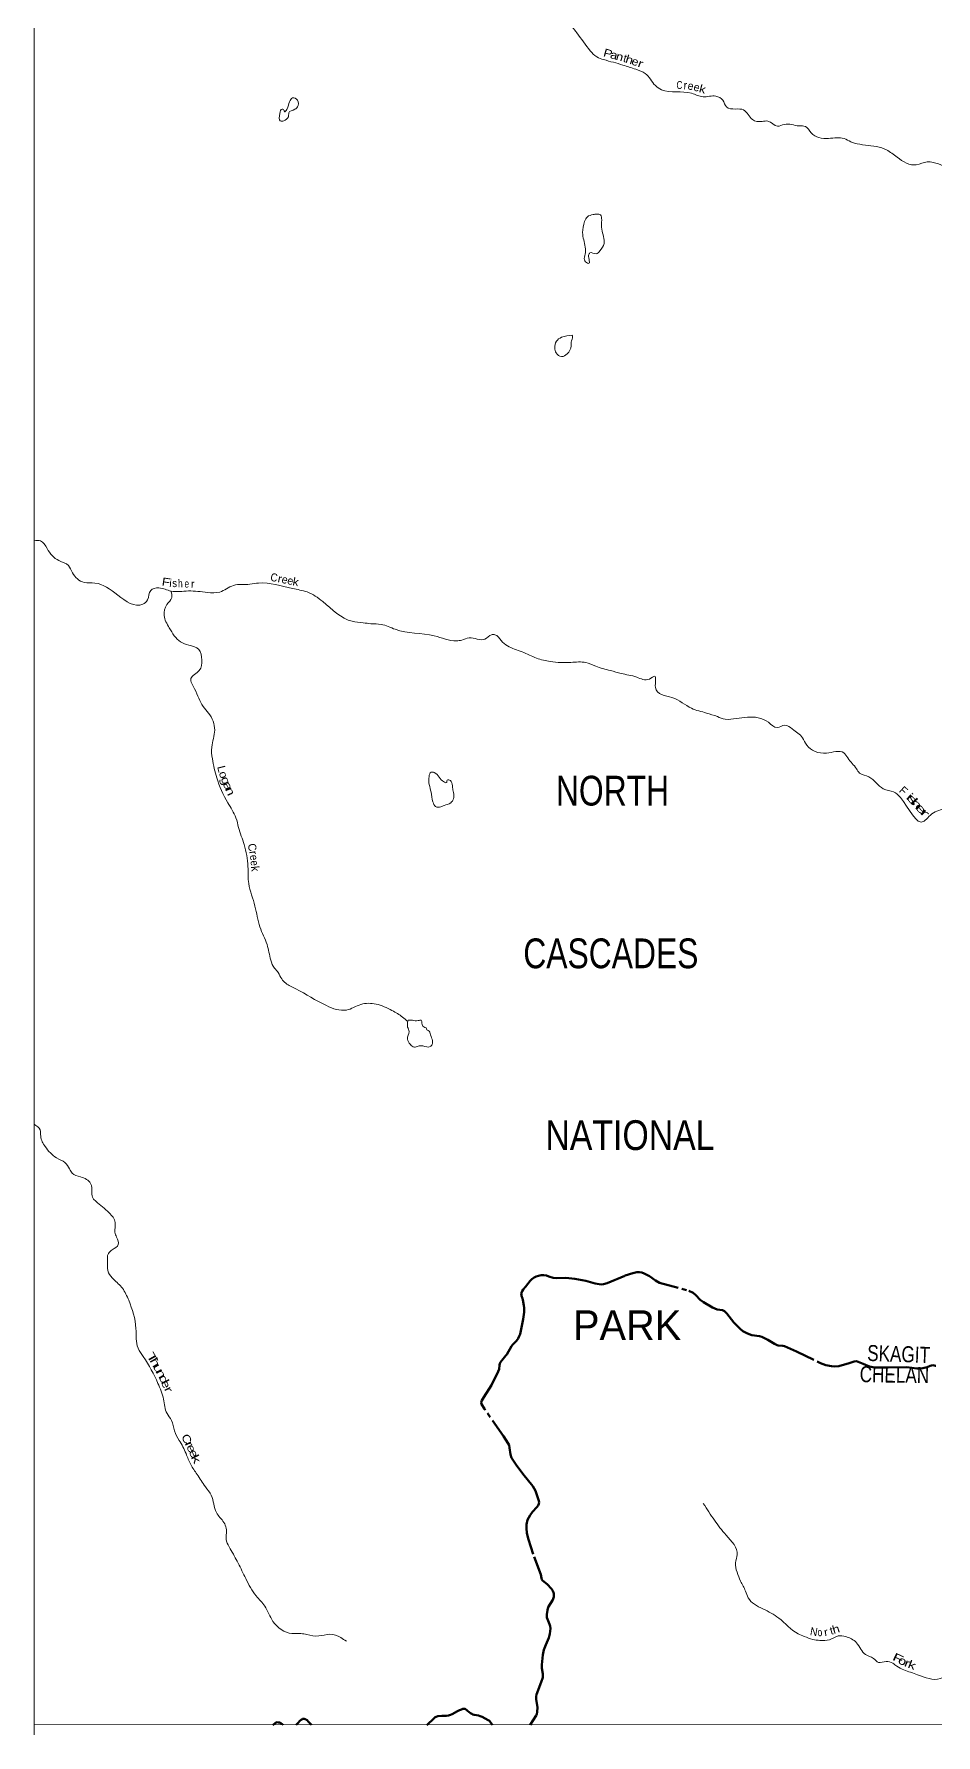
# Model space of a CAD drawing. Header units: feet. Extents: x -2 to 244583, y 367190 to 553316.
# Drawn here: x 0 to 22545, y 367190 to 409692 of the extents above; entities that cross this region are included whole.
import ezdxf
from ezdxf.enums import TextEntityAlignment as Align

# ---------------------------------------------------------------- set-up
doc = ezdxf.new("R2010")
doc.units = ezdxf.units.FT
doc.header["$LTSCALE"] = 80
doc.linetypes.add('DOT_DASHED', pattern=[7.7, 5, -1.2, 0.3, -1.2])
doc.linetypes.add('LONG_DASH_SHORT_DASH', pattern=[9.9, 6, -1.2, 1.5, -1.2])
for name, color, linetype, lineweight in [('11', 7, 'LONG_DASH_SHORT_DASH', 60), ('39', 7, 'Continuous', 13), ('4', 7, 'Continuous', 13), ('41', 7, 'Continuous', 13), ('44', 7, 'DOT_DASHED', 13)]:
    doc.layers.add(name, color=color, linetype=linetype, lineweight=lineweight)
doc.layers.add('12', color=7, linetype='Continuous')

msp = doc.modelspace()

# ---------------------------------------------------------------- linework, layer by layer
at = {"layer": '11'}
for points in [[(11815.35, 376696.31), (11936.41, 376906.88), (11964.92, 376942.66), (12063.87, 377038.67), (12103.5, 377094.72), (12130.37, 377153.2), (12148.64, 377206.26), (12189.02, 377375.39), (12228.53, 377577.3), (12249.53, 377754.96), (12251.01, 377860.3), (12245.88, 377924.87), (12219.94, 378060.97), (12210.36, 378097.75), (12187.53, 378158.78), (12180.77, 378187.66), (12180.22, 378210.27), (12185.52, 378239.81), (12201.38, 378278.44), (12228.84, 378320.42), (12283.36, 378390.56), (12404.61, 378540.64), (12446.92, 378580.58), (12499.74, 378618.32), (12549.36, 378645.32), (12609.49, 378664.23), (12672.77, 378675.3), (12743.47, 378675.36), (12806.97, 378668.1), (12872.15, 378649.23), (12978.91, 378614.57), (13062.13, 378601.82), (13289.77, 378611.66), (13514.78, 378584.57), (13793.08, 378535.62), (14026.95, 378473.79), (14176.45, 378448.07), (14235.22, 378454.1), (14325.54, 378475.39), (14776.8, 378669.89), (14966.11, 378731.04), (15066.76, 378751.42), (15133.57, 378755.93), (15192.43, 378746.16), (15252.54, 378722.97), (15384.01, 378652.68), (15532.45, 378543.42), (15635.98, 378488.75), (16367.15, 378291.4), (16477.56, 378234.93), (16545.29, 378178.28), (16654.01, 378065.09), (16735.86, 378006.89), (16960.61, 377875.17), (17075.02, 377820.08), (17209.12, 377800.57), (17257.15, 377779.96), (17313.4, 377718.38), (17490.97, 377498.22), (17647.32, 377337.13), (17718.37, 377283.95), (17830.03, 377221.16), (17938.66, 377178.91), (18131.75, 377150.86), (18193.79, 377135.59), (18343.83, 377062.14), (18508.77, 376962.08), (18574.28, 376928.94), (18603.83, 376924.27), (18718.85, 376917.08), (18761.18, 376907.51), (19056.9, 376773.11), (19658, 376484.05), (19796.03, 376431.52), (19929.57, 376402.51), (20014.09, 376396.14), (20113.49, 376404.25), (20375.69, 376484.02), (20502.42, 376523.98), (20560.17, 376527), (20727.26, 376460.45), (20885.02, 376395.94), (21008.72, 376373.08), (21345.93, 376371.6), (21818.62, 376381.77), (22066.63, 376347.77), (22140.91, 376346.32), (22212.64, 376355.96), (22322.19, 376381.05), (22396.33, 376410.64), (22434.47, 376423.13), (22468.03, 376426.24), (22535.07, 376414.57), (22545.35, 376410.31)], [(12401.95, 367444.43), (12549.89, 367674.83), (12565.94, 367711.16), (12578.28, 367765.43), (12587.97, 367872.38), (12555.32, 368085.01), (12553.14, 368152.22), (12562.46, 368202.17), (12673.68, 368507.29), (12716.28, 368627.35), (12722.16, 368667.6), (12721.07, 368714.18), (12696.27, 368859.42), (12691.09, 368940.79), (12717.76, 369188.09), (12745.13, 369321.17), (12788.99, 369442.61), (12864.11, 369614.27), (12896.28, 369717.79), (12910.04, 369848.97), (12905.33, 369910.7), (12888.7, 369961.09), (12833.36, 370080.9), (12822.19, 370126.6), (12819.12, 370198.4), (12831.37, 370307.36), (12851.9, 370382.24), (12966.57, 370566.48), (12989.86, 370642.48), (12990.19, 370726.43), (12970.52, 370792.07), (12935.81, 370842.35), (12822.4, 370958.21), (12709.81, 371047.52), (12692.5, 371076.15), (12682.16, 371111.85), (12671.94, 371195.52), (12477.73, 371709.01), (12356.71, 372075.85), (12318.4, 372234.34), (12306.41, 372353.99), (12309.98, 372447.63), (12336.86, 372566.85), (12400.64, 372683.7), (12460.22, 372767.76), (12566.24, 372881.42), (12599.48, 372926.63), (12616.77, 372961.31), (12623.66, 373003.5), (12616.57, 373042.91), (12532.15, 373293.4), (12470.13, 373402.97), (12214.29, 373715.1), (12053.12, 373938.93), (11938.55, 374118.6), (11909.1, 374200.75), (11887.65, 374364.73), (11873.25, 374428.18), (11853.64, 374473.88), (11735.18, 374659.18), (11256.84, 375335.94), (11184.52, 375457.89), (11180.61, 375497.33), (11195.51, 375543.73), (11240.28, 375627.92), (11432.01, 375934.6), (11603.36, 376269.24), (11628.65, 376333), (11633.15, 376434.17), (11641.31, 376473.29), (11658.4, 376501.98), (11796.85, 376668.01), (11815.35, 376696.31)], [(9821.5, 367437.89), (10001.98, 367607.7), (10030.81, 367633.57), (10053.81, 367645.4), (10094.45, 367655.53), (10196.78, 367668.23), (10310.1, 367671.9), (10363.48, 367678.6), (10414.18, 367694.27), (10452.75, 367712.02), (10585.26, 367787.59), (10639.24, 367812.25), (10685.32, 367830.33), (10717.3, 367839.62), (10745.79, 367843.01), (10767.15, 367840.68), (10788.35, 367831.98), (10808.69, 367816.89), (10839.49, 367787.23), (10864.8, 367766.31), (10910.18, 367736.55), (10942.58, 367717.14), (10970.95, 367702.64), (10970.95, 367702.64), (11005.36, 367690.58), (11058.13, 367681.32), (11112.85, 367673.45), (11151.81, 367662.83), (11201.73, 367640.96), (11351.63, 367562.99), (11381.05, 367542.13), (11419.35, 367494.71), (11459.17, 367442.57)], [(5966.28, 367437.34), (6038.42, 367490.4), (6059.12, 367501.97), (6077.9, 367506.2), (6107.64, 367505.56), (6133.25, 367501.63), (6152.57, 367493.58), (6170.92, 367481.3), (6201.04, 367457.89), (6223.99, 367439.73)], [(6939.56, 367440.47), (6856.16, 367524.49), (6825.87, 367555.9), (6814.53, 367564.38), (6802.5, 367570.89), (6775.99, 367584.3), (6755.78, 367590.67), (6741.4, 367593.06), (6729.55, 367592.84), (6713.25, 367588.87), (6693.66, 367578.42), (6674.32, 367566.09), (6647.39, 367542.03), (6601.22, 367492.09), (6555.64, 367440.16)]]:
    msp.add_lwpolyline(points, dxfattribs=at)
at = {"layer": '39'}
for points in [[(7889.78, 413453.14), (8272.73, 413284.91), (8737.69, 413029.73), (9179.66, 413019.25), (9419.85, 413019.96), (9609.92, 413089.67), (9881.62, 412934.58), (10079, 412850.64), (10302.64, 412770.6), (10543.81, 412565.14), (10829.35, 411951.16), (10995.83, 411742.07), (11134.24, 411571.54), (11293.15, 411463.55), (11566.34, 411203.35), (11830.06, 411066.5), (11883.95, 410946.95), (12097.24, 410814.41), (12308.43, 410667.74), (12414.6, 410507.49), (12638.15, 410411.27), (12770.96, 410331.72), (13123.01, 410099.39), (13312.17, 409987.2), (13571.2, 409718.99), (13902, 409274.55), (14066.73, 409120.04), (14237.95, 409052.41), (14721.67, 408916.38), (15040.04, 408811.57), (15277.69, 408707.19), (15530.48, 408404.66), (15683.35, 408298.72), (16435.76, 408211.77), (16723.94, 408123.29), (17044.94, 408139.73), (17213.97, 408037.75), (17308, 407871.5), (17533.78, 407817.73), (17735.51, 407796.42), (17958.34, 407554.68), (18198.28, 407506.89), (18345.67, 407516.19), (18583.18, 407385.55), (18754.99, 407435.14), (19122.14, 407396.77), (19279.49, 407381.76), (19424, 407219.28), (19861.3, 407083.5), (20248.8, 407079.38), (20413.92, 407001.67), (20508.61, 406966.8), (20780.83, 406916.81), (21311.06, 406796.7), (21574.53, 406611.33), (22053.96, 406422.78), (22322.77, 406496.1), (22478.1, 406481.11), (22967.6, 406288.45), (23134.73, 406210.74), (23561.96, 406079.06), (23761.64, 406051.7), (23898.63, 406000.43), (24476.97, 405815.37), (25081.21, 405561.46), (25272.72, 405515.95), (25551.03, 405471.99), (26276.05, 405154.77), (26436.44, 404939.64), (26643.21, 404716.19), (27017.89, 404570.64), (27212.32, 404300.77), (27377.02, 404140.19), (27469.33, 404032.57), (27725.76, 404053.41), (27886.64, 403935.3), (27935.78, 403672.28), (28039.77, 403479.7), (28208.26, 403270.6), (28287.35, 402942.73), (28507.84, 402236.13), (28550.14, 401815.48), (28573.05, 401554.62), (29064.99, 401044.62), (29577.84, 400680.04), (30098.13, 400590.3), (30374.04, 400822.93), (30545.27, 401052.74)], [(6359.21, 407625.79), (6245.65, 407519.29), (6154.82, 407519.78), (6145.67, 407705.78), (6198.7, 407816.66), (6239, 407804.31), (6266.97, 407745.55), (6315.73, 407809.96), (6389.35, 408001.58), (6460.46, 408094.17), (6583.3, 408038.93), (6584.47, 407869.14), (6521.61, 407810.86), (6367.75, 407718.72), (6365.63, 407698.52), (6359.21, 407625.79)], [(13978.35, 405181.16), (13830.73, 405125.37), (13763.53, 405006.49), (13711.68, 404729.86), (13778.49, 404367.7), (13777.61, 404191.86), (13756.7, 404046.45), (13788.74, 403997.76), (13871.32, 403962.95), (13873.82, 404057.94), (13872.51, 404199.43), (13892.8, 404221.55), (14052.15, 404200.47), (14145.36, 404274.75), (14249.21, 404456.1), (14190.44, 404812.15), (14189.6, 405046.62), (14155.91, 405170.09), (14067.21, 405190.79), (13978.35, 405181.16)], [(13451.96, 402163.9), (13183.89, 402115.25), (13058.25, 402014.87), (13015.02, 401847.35), (13048.72, 401723.87), (13185.51, 401634.19), (13327.12, 401698.1), (13422.98, 401897.68), (13427.49, 401990.63), (13462.53, 402135.97), (13454.59, 402162.29)], [(2.74, 397028.65), (166.22, 397025.82), (326.73, 396834.95), (621.92, 396534.21), (859.48, 396413.67), (961.48, 396227.16), (1252.95, 395989.09), (1523.32, 395971.46), (2093.02, 395673.26), (2717.55, 395441.47), (2835.16, 395549.98), (2917.09, 395790.06), (3122.59, 395851.56), (3425.63, 395773.15), (3857.57, 395774.84), (4335.74, 395737.88), (4642.58, 395748.34), (4984.5, 395912.22), (5398.43, 395944.33), (5612.52, 395973.49), (6461.55, 395835.48), (6828.47, 395750.61), (7218.82, 395509.99), (7953.05, 395016.86), (8225.35, 394981.02), (8421, 394955.7), (8677.25, 394940.16), (9027.83, 394816.99), (10005.91, 394654.02), (10562.36, 394529.72), (10691.62, 394547.21), (10875.58, 394604.82), (11075.24, 394573.42), (11271.01, 394572.36), (11433.02, 394680.62), (11521.84, 394682.16), (11678.54, 394535.78), (11831.28, 394405.59), (12199.89, 394256.04), (12562.39, 394096.42), (12905.09, 394011.68), (13421.68, 393990.69), (13793.04, 393986.65), (14038.8, 393892.34), (14405.62, 393787.26), (14673.69, 393713.04), (15064.79, 393621.98), (15381.43, 393573.77), (15512.99, 393647.84), (15533.79, 393366.78), (15946.27, 393111.89), (16435.39, 392844.45), (16810.21, 392725.18), (17080.21, 392634.78), (17277.69, 392571.05), (17558.33, 392587.72), (17833, 392622.61), (18357.13, 392494.44), (18574.45, 392363.9), (18768.5, 392421.46), (18953.72, 392327.48), (19206.93, 392107.82), (19312.99, 391925.33), (19804.46, 391724.58), (20240.45, 391728.27), (20338.71, 391602.42), (20557.36, 391332.41), (20635.55, 391226.89), (20869.19, 391130.62), (21228.99, 390833.57), (21486.95, 390755.36), (21655.78, 390614.98), (22250.25, 390023.57), (22367.9, 390140.16), (22707.9, 390322.25), (22853.34, 390345.71), (23368.74, 390088.24), (23622.6, 389997.92), (23796, 389960.6), (24118.1, 389795.13), (24311.6, 389741.53), (24831.28, 389532.54), (25272.34, 389340.15), (25576.76, 389269.77), (25746.74, 389357.78), (26443.62, 389467.18), (26899.82, 389476.83), (27256.74, 389412.24), (27500.09, 389641.33), (27621.62, 389725.56), (28162.6, 389738.79)], [(3423.42, 395773.22), (3442.98, 395609.33), (3321, 395434.15), (3251.02, 395163.69), (3380.66, 394853.74), (3665.5, 394502.52), (3868.94, 394420.56), (4120.7, 394312.07), (4192.05, 394050.95), (4132.2, 393788.51), (3921.27, 393585.52), (4014.84, 393328.31), (4228.59, 392886.53), (4360.99, 392724.11), (4516.3, 392300.83), (4441.5, 391874.76), (4458.19, 391579.57), (4568.86, 391110.05), (4842.23, 390484.01), (5048.22, 390104.92), (5111.61, 389866.07), (5252.77, 389438.83), (5346.9, 388888.54), (5366.96, 388461.96), (5523.6, 387901.23), (5646.12, 387379.09), (5825.57, 386941.53), (5918.48, 386550.93), (6010.32, 386350.33), (6104.63, 386240.67), (6190.61, 386080.53), (6291, 385974.88), (6540.57, 385834.06), (7309.47, 385413.51), (7807.46, 385303.68), (8171.46, 385443.19), (8548.94, 385453.27), (8947.77, 385291.42), (9211.35, 385128.29), (9344.01, 385018.43)], [(10249.32, 390417.4), (10170.17, 390380.27), (10039.01, 390387.05), (9970.98, 390504.65), (9923.75, 390747.45), (9873.25, 391141.86), (9926.26, 391246.68), (10004.94, 391240.18), (10123.42, 391120.29), (10260.07, 391000.29), (10314.49, 390985.85), (10320.76, 391028.26), (10347.14, 391056.42), (10425.66, 391017.59), (10461.23, 390865.8), (10486.84, 390740.35), (10484.01, 390578.66), (10416.93, 390484.03), (10249.21, 390417.35)], [(9344.01, 385018.43), (9331.48, 384933.6), (9339.26, 384874.95), (9373.04, 384769.66), (9333.72, 384575.84), (9407.74, 384444.05), (9506.29, 384374.8), (9601.28, 384400.56), (9718.38, 384408.01), (9903.99, 384390.83), (9952.7, 384445.14), (9899.57, 384718.29), (9877.66, 384775), (9821.31, 384807.65), (9799.35, 384856.28), (9740.95, 384882.87), (9696.99, 384972.04), (9679.2, 385046.92), (9604.5, 385041.27), (9523.73, 385035.64), (9384.55, 385052.57), (9340.06, 385034.62), (9344.01, 385018.43)], [(0.84, 382451.3), (152.96, 382307.39), (168.33, 382151.67), (280.04, 381890.32), (565.24, 381609.85), (772.54, 381491.49), (890.83, 381333.19), (952.89, 381231.79), (1162.32, 381135.66), (1413.79, 380972.59), (1446.94, 380739.97), (1474.47, 380596.32), (1544.76, 380525.19), (1876.34, 380236.38), (2030.55, 379997.04), (2021.24, 379750.5), (2065.04, 379628.99), (2106.49, 379442.81), (1956.49, 379314.27), (1859.13, 379219.8), (1837.79, 378989.5), (1864.77, 378734.68), (1989.12, 378576.35), (2210.01, 378350.79), (2365.93, 378050.8), (2548.09, 377346.43), (2602.13, 376852.96), (2732.27, 376644.07), (3098.28, 375975.08), (3237.59, 375582.2), (3324.58, 375219.93), (3434.75, 375051.57), (3510.13, 374788.4), (3632.06, 374551.26), (3799.93, 374218.87), (3917.65, 373947.39), (4075.87, 373701.96), (4282.22, 373393.61), (4430.5, 373178.56), (4557.52, 372749.37), (4745.98, 372497.71), (4803.79, 372353.89), (4812.29, 372036.52), (4904.17, 371844), (5102.18, 371483.15), (5294.01, 371098.07), (5552.2, 370664.13), (5768.9, 370408.28), (5972.86, 370027.18), (6443.63, 369723.46), (6671.71, 369724.24), (6822.96, 369699.17), (7115.44, 369663.22), (7396.21, 369706.16), (7666.26, 369623.84), (7807.08, 369532.12)], [(16729.33, 372976.3), (17007.78, 372556.4), (17300.58, 372180.88), (17578.69, 371694.28), (17531.26, 371494.44), (17572.45, 371255.71), (17662.17, 371034.91), (17784.03, 370783.62), (17849.8, 370617.52), (18219.79, 370340.62), (18616.26, 370112.09), (19096.67, 369717.37), (19253.77, 369651.83), (19465.31, 369573.88), (19640.8, 369552.71), (19881.07, 369569.6), (20101.54, 369663.4), (20291.19, 369648.22), (20556.84, 369495.18), (20783.44, 369200.87), (20984.77, 369100.74), (21109.41, 369001.02), (21303.3, 369026.25), (21462.52, 368980.91), (21563.08, 368909.62), (21742.26, 368817.7), (22084.76, 368694.56), (22655.49, 368602.53), (22819.3, 368666.32), (23016.97, 368640.99), (23273.08, 368597.15), (23464.39, 368511.22), (23704.6, 368515.98), (24041.38, 368459.58), (24426.4, 368362.49), (24632.65, 368438.17), (24735.63, 368445.7), (24953.61, 368444.51), (25478.85, 368538.68), (25658.49, 368539.72), (25856.03, 368488.12), (25924.44, 368445.3), (26038.94, 368337.55), (26175.67, 368233.73), (26255.95, 368142.34), (26445.56, 368119.07), (26641.19, 368089.71), (26942.96, 367894.04), (27163.82, 367662.42), (27284.67, 367613.25), (27480.22, 367567.72), (27621.48, 367560.89), (27720.23, 367532.06), (27810.39, 367455.69)]]:
    msp.add_spline(points, degree=3, dxfattribs=at)
at = {"layer": '4'}
msp.add_line((-0.17, 367689.54), (0.17, 367189.54), dxfattribs=at)
msp.add_line((-0.17, 367689.54), (0.17, 367189.54), dxfattribs=at)
msp.add_line((-0.17, 367689.54), (0.17, 367189.54), dxfattribs=at)
msp.add_line((-0.17, 367689.54), (0.17, 367189.54), dxfattribs=at)
msp.add_line((-0.17, 367689.54), (0.17, 367189.54), dxfattribs=at)
msp.add_line((-0.17, 367689.54), (0.17, 367189.54), dxfattribs=at)
msp.add_line((-0.17, 367689.54), (0.17, 367189.54), dxfattribs=at)
msp.add_lwpolyline([(0, 551604.47), (30320.18, 551625.32), (60640.31, 551687.89), (90960.33, 551792.15), (121280.18, 551938.12), (151599.79, 552125.8), (181919.11, 552355.19), (212238.1, 552626.27), (242556.67, 552939.07), (244583.23, 368785.28), (214011.34, 368469.87), (183439.05, 368196.52), (152869.71, 367965.22), (122293.47, 367775.98), (91720.3, 367628.78), (61146.96, 367523.65), (30573.51, 367460.56), (0, 367439.54)], close=True, dxfattribs=at)

# ---------------------------------------------------------------- texts
at = {"layer": '12', "width": 0.8}
for s, rotation, p in [('SKAGIT', 358.043, (20820.53, 376537.28)), ('CHELAN', 359.117, (20636.1, 376007.23))]:
    msp.add_text(s, height=400, rotation=rotation, dxfattribs=at).set_placement(p)
at = {"layer": '41'}
for s, rotation, width, p in [('P', 344.454, 1.25, (14320.88, 409112.38)), ('a', 344.454, 1.2, (14471.75, 409071.13)), ('n', 344.132, 1.2, (14615.92, 409032.42)), ('h', 342.214, 1.25, (14853.9, 408957.36)), ('e', 341.342, 1.15, (14995.73, 408910.3)), ('r', 339.276, 1.35, (15128.48, 408863.41)), ('C', 357.802, 0.75, (16129.57, 408318.36)), ('e', 350.519, 0.95, (16397.82, 408298.86)), ('k', 345.093, 1.2, (16684.42, 408219.73)), ('C', 349.965, 0.9, (5982.76, 396015.57)), ('r', 348.099, 1.1, (6126.17, 395987.81)), ('F', 351.54, 1.25, (3284.27, 395902.48)), ('s', 359.663, 0.9, (3514.71, 395872.47)), ('h', 0.977, 0.8, (3659.2, 395863.24)), ('e', 358.591, 0.75, (3817.4, 395859.76)), ('k', 350.389, 1.1, (6525.31, 395906.2)), ('L', 284.204, 1.1, (4596.73, 391304.84)), ('o', 287.934, 1.15, (4641.71, 391153.44)), ('g', 291.211, 1.35, (4700, 391001.32)), ('a', 293.528, 1.4, (4756.64, 390863.02)), ('n', 293.528, 1.4, (4813.88, 390730.9)), ('i', 315.418, 1.9, (21819.48, 390568.54)), ('s', 311.799, 2.2, (21887.33, 390495.08)), ('h', 311.799, 2, (21985.47, 390389.65)), ('e', 311.799, 1.9, (22091.09, 390271.88)), ('r', 315.726, 2.25, (22198.72, 390160.39)), ('r', 279.64, 1.05, (5385.16, 389219.97)), ('e', 279.64, 0.95, (5401.07, 389098.83)), ('e', 277.278, 0.9, (5417.34, 388964.13)), ('T', 299.721, 1.7, (2869.98, 376564.19)), ('h', 299.721, 1.55, (2940.35, 376447.97)), ('u', 298.614, 1.6, (3017.68, 376303.3)), ('n', 298.614, 1.55, (3090.08, 376170.61)), ('d', 296.688, 1.55, (3158.24, 376033.91)), ('e', 293.214, 1.3, (3205.7, 375915.37)), ('r', 295.196, 1.5, (3276.26, 375781.64)), ('C', 297.197, 1.25, (3727.37, 374542.51)), ('r', 296.855, 1.55, (3793.2, 374416.45)), ('e', 293.736, 1.3, (3841.48, 374310.49)), ('e', 293.438, 1.3, (3902.13, 374182.74)), ('k', 296.99, 1.6, (3961.6, 374041.95)), ('N', 350.443, 0.95, (19477.22, 369672.6)), ('o', 5.101, 0.8, (19650.54, 369658.78)), ('r', 9.923, 1.05, (19810.65, 369664.6)), ('h', 17.435, 1.2, (20074.59, 369738.79)), ('F', 334.871, 1.65, (21556.61, 369016.22)), ('o', 334.215, 1.35, (21667.12, 368951.52)), ('r', 338.627, 1.4, (21791.88, 368893.71)), ('k', 338.627, 1.4, (21910.8, 368845.95))]:
    msp.add_text(s, height=200, rotation=rotation, dxfattribs=dict(at, width=width)).set_placement(p, align=Align.CENTER)
for s, rotation, p in [('t', 344.132, (14748.6, 408991.89)), ('r', 357.802, (16276.3, 408310.4)), ('e', 346.509, (16542.99, 408266.4)), ('i', 355.663, (3405.53, 395876.63)), ('r', 358.603, (3963.06, 395850.92)), ('e', 348.099, (6248.5, 395964.53)), ('e', 348.099, (6388.77, 395935.07)), ('F', 318.517, (21666.33, 390712.44)), ('C', 283.44, (5358.36, 389347.1)), ('k', 276.273, (5430.86, 388825.23)), ('t', 14.912, (19957.81, 369700.2))]:
    msp.add_text(s, height=200, rotation=rotation, dxfattribs=at).set_placement(p, align=Align.CENTER)
at = {"layer": '44'}
for s, width, p in [('NORTH', 0.8, (14459.78, 390414.18)), (' CASCADES', 0.8, (14307.91, 386348.91)), ('NATIONAL', 0.85, (14896.06, 381806.39))]:
    msp.add_text(s, height=743.7, dxfattribs=dict(at, width=width)).set_placement(p, align=Align.CENTER)
msp.add_text(' PARK', height=743.7, dxfattribs=at).set_placement((14687.22, 377057.25), align=Align.CENTER)

doc.saveas('drawing.dxf')
